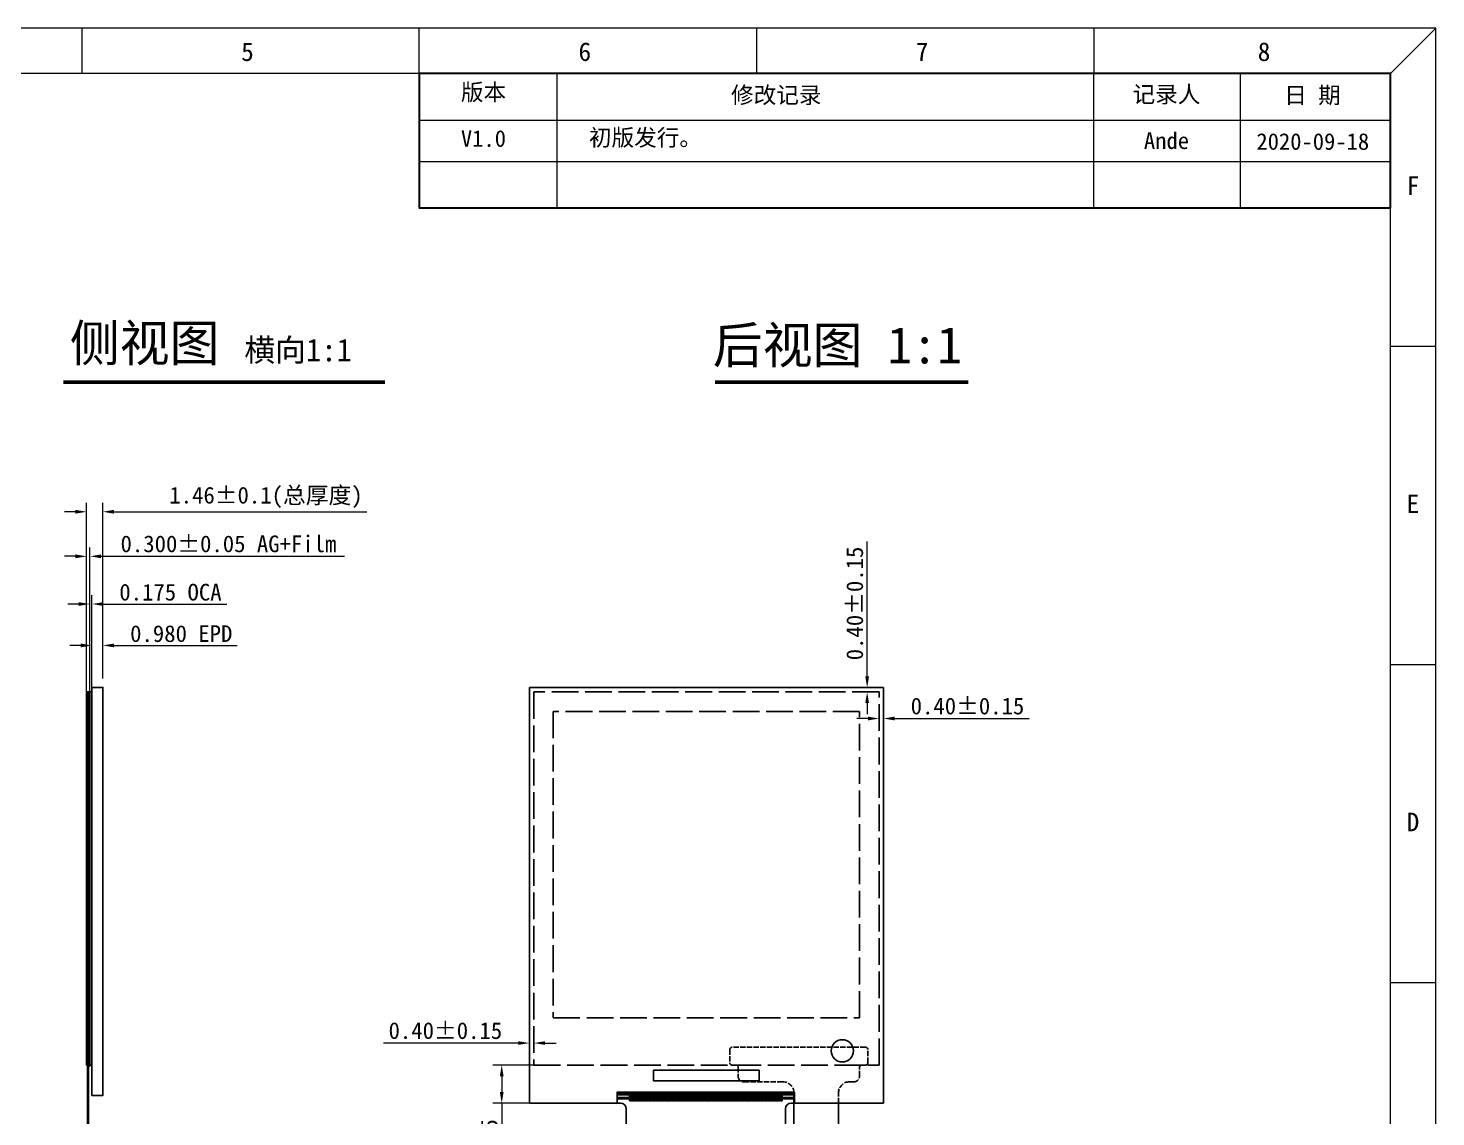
# Model space of a CAD drawing. Header units: millimetres. Extents: x 245 to 9917, y -4466 to 598.
# Drawn here: x 9790.1 to 9916.5, y -4392.6 to -4294.9 of the extents above; entities that cross this region are included whole.
import ezdxf
from ezdxf.enums import TextEntityAlignment as Align

# ---------------------------------------------------------------- set-up
doc = ezdxf.new("R2010")
doc.units = ezdxf.units.MM
doc.header["$LTSCALE"] = 0.2
doc.header["$PDMODE"] = 35
doc.linetypes.add('ACAD_ISO02W100', pattern=[15, 12, -3])
for name, color, linetype in [('AG膜', 200, 'Continuous'), ('DIM', 7, 'Continuous'), ('EMI屏蔽膜', 5, 'Continuous'), ('FPC', 5, 'Continuous'), ('LCD', 240, 'Continuous'), ('OCA', 10, 'Continuous'), ('SENSOR', 3, 'Continuous')]:
    doc.layers.add(name, color=color, linetype=linetype)
doc.layers.add('Sundenal', color=4, linetype='Continuous', lineweight=20)
doc.layers.add('文字', color=2, linetype='Continuous', lineweight=20)
doc.styles.add('宋体', font='')
doc.styles.get('宋体').set_extended_font_data('SimSun')
doc.dimstyles.new('Sundenal$0', dxfattribs={"dimtxt": 6, "dimasz": 3, "dimexe": 0.8, "dimexo": 0.8, "dimgap": 0.2, "dimtad": 1, "dimzin": 1, "dimdsep": 46, "dimtxsty": '宋体', "dimcen": 2.5, "dimadec": 0, "dimazin": 0, "dimtfac": 1, "dimtofl": 0, "dimtmove": 0, "dimatfit": 3, "dimfxl": 1, "dimtolj": 1, "dimlwd": 13, "dimlwe": 13, "dimarcsym": 0})

# ---------------------------------------------------------------- blocks, each defined once
blk = doc.blocks.new('*D4')
at = {"layer": 'Defpoints', "color": 0, "transparency": 16777216}
for p in [(9796.8, -4338.31), (9796.8, -4354.09), (9795.34, -4357.89)]:
    blk.add_point(p, dxfattribs=at)
at = {"layer": 'DIM', "color": 0, "lineweight": 13, "transparency": 16777216}
for p, q in [((9795.34, -4357.09), (9795.34, -4337.51)), ((9796.8, -4353.29), (9796.8, -4337.51)), ((9794.34, -4338.31), (9793.34, -4338.31)), ((9797.8, -4338.31), (9820.52, -4338.31))]:
    blk.add_line(p, q, dxfattribs=at)
at = {"layer": 'DIM', "color": 0, "transparency": 16777216}
for points in [[(9794.34, -4338.14), (9794.34, -4338.48), (9795.34, -4338.31)], [(9797.8, -4338.14), (9797.8, -4338.48), (9796.8, -4338.31)]]:
    blk.add_solid(points, dxfattribs=at)
at = {"layer": 'DIM', "color": 0, "lineweight": 30, "transparency": 16777216, "insert": (9811.45, -4337.02), "char_height": 1.5, "attachment_point": 5, "style": '宋体'}
blk.add_mtext('\\A1;1.46±0.1(总厚度)', dxfattribs=at)
blk = doc.blocks.new('*D5')
at = {"layer": 'Defpoints', "color": 0, "transparency": 16777216}
for p in [(9795.64, -4342.31), (9795.34, -4355.33), (9795.64, -4354.49)]:
    blk.add_point(p, dxfattribs=at)
at = {"layer": 'DIM', "color": 0, "lineweight": 13, "transparency": 16777216}
for p, q in [((9794.34, -4342.31), (9793.34, -4342.31)), ((9795.34, -4354.53), (9795.34, -4341.51)), ((9795.64, -4353.69), (9795.64, -4341.51)), ((9796.64, -4342.31), (9818.51, -4342.31))]:
    blk.add_line(p, q, dxfattribs=at)
at = {"layer": 'DIM', "color": 0, "transparency": 16777216}
for points in [[(9794.34, -4342.14), (9794.34, -4342.48), (9795.34, -4342.31)], [(9796.64, -4342.14), (9796.64, -4342.48), (9795.64, -4342.31)]]:
    blk.add_solid(points, dxfattribs=at)
at = {"layer": 'DIM', "color": 0, "lineweight": 30, "transparency": 16777216, "insert": (9808.08, -4341.2), "char_height": 1.5, "attachment_point": 5, "style": '宋体'}
blk.add_mtext('\\A1;0.300±0.05 AG+Film', dxfattribs=at)
blk = doc.blocks.new('*D7')
at = {"layer": 'Defpoints', "color": 0, "transparency": 16777216}
for p in [(9795.82, -4346.59), (9795.64, -4358.66), (9795.82, -4358.49)]:
    blk.add_point(p, dxfattribs=at)
at = {"layer": 'DIM', "color": 0, "lineweight": 13, "transparency": 16777216}
for p, q in [((9795.64, -4357.86), (9795.64, -4345.79)), ((9795.82, -4357.69), (9795.82, -4345.79)), ((9794.64, -4346.59), (9793.64, -4346.59)), ((9796.82, -4346.59), (9807.93, -4346.59))]:
    blk.add_line(p, q, dxfattribs=at)
at = {"layer": 'DIM', "color": 0, "transparency": 16777216}
for points in [[(9794.64, -4346.43), (9794.64, -4346.76), (9795.64, -4346.59)], [(9796.82, -4346.43), (9796.82, -4346.76), (9795.82, -4346.59)]]:
    blk.add_solid(points, dxfattribs=at)
at = {"layer": 'DIM', "color": 0, "lineweight": 30, "transparency": 16777216, "insert": (9802.87, -4345.54), "char_height": 1.5, "attachment_point": 5, "style": '宋体'}
blk.add_mtext('\\A1;0.175 OCA', dxfattribs=at)
blk = doc.blocks.new('*D8')
at = {"layer": 'Defpoints', "color": 0, "transparency": 16777216}
for p in [(9796.8, -4350.31), (9796.8, -4354.09), (9795.82, -4362.66)]:
    blk.add_point(p, dxfattribs=at)
at = {"layer": 'DIM', "color": 0, "lineweight": 13, "transparency": 16777216}
for p, q in [((9795.82, -4361.86), (9795.82, -4349.51)), ((9796.8, -4353.29), (9796.8, -4349.51)), ((9794.82, -4350.31), (9793.82, -4350.31)), ((9797.8, -4350.31), (9808.87, -4350.31))]:
    blk.add_line(p, q, dxfattribs=at)
at = {"layer": 'DIM', "color": 0, "transparency": 16777216}
for points in [[(9794.82, -4350.14), (9794.82, -4350.48), (9795.82, -4350.31)], [(9797.8, -4350.14), (9797.8, -4350.48), (9796.8, -4350.31)]]:
    blk.add_solid(points, dxfattribs=at)
at = {"layer": 'DIM', "color": 0, "lineweight": 30, "transparency": 16777216, "insert": (9803.84, -4349.26), "char_height": 1.5, "attachment_point": 5, "style": '宋体'}
blk.add_mtext('\\A1;0.980 EPD', dxfattribs=at)
blk = doc.blocks.new('*D27')
at = {"layer": 'Defpoints', "color": 0, "transparency": 16777216}
for p in [(9866.51, -4355.83), (9866.91, -4355.83), (9866.91, -4356.87)]:
    blk.add_point(p, dxfattribs=at)
at = {"layer": 'DIM', "color": 0, "lineweight": 18, "transparency": 16777216}
for p, q in [((9865.51, -4356.87), (9864.51, -4356.87)), ((9867.91, -4356.87), (9880, -4356.87))]:
    blk.add_line(p, q, dxfattribs=at)
at = {"layer": 'DIM', "color": 0, "lineweight": 13, "transparency": 16777216}
for p, q in [((9866.51, -4356.63), (9866.51, -4357.67)), ((9866.91, -4356.63), (9866.91, -4357.67))]:
    blk.add_line(p, q, dxfattribs=at)
at = {"layer": 'DIM', "color": 0, "transparency": 16777216}
for points in [[(9865.51, -4356.7), (9865.51, -4357.04), (9866.51, -4356.87)], [(9867.91, -4356.7), (9867.91, -4357.04), (9866.91, -4356.87)]]:
    blk.add_solid(points, dxfattribs=at)
at = {"layer": 'DIM', "color": 0, "lineweight": 30, "transparency": 16777216, "insert": (9874.45, -4355.76), "char_height": 1.5, "attachment_point": 5, "style": '宋体'}
blk.add_mtext('\\A1;0.40±0.15', dxfattribs=at)
blk = doc.blocks.new('*D28')
at = {"layer": 'Defpoints', "color": 0, "transparency": 16777216}
for p in [(9865.44, -4354.09), (9865.8, -4354.09), (9865.8, -4354.49)]:
    blk.add_point(p, dxfattribs=at)
at = {"layer": 'DIM', "color": 0, "lineweight": 18, "transparency": 16777216}
for p, q in [((9865.44, -4353.09), (9865.44, -4340.99)), ((9865.44, -4355.49), (9865.44, -4356.49))]:
    blk.add_line(p, q, dxfattribs=at)
at = {"layer": 'DIM', "color": 0, "lineweight": 13, "transparency": 16777216}
for p, q in [((9865, -4354.09), (9864.64, -4354.09)), ((9865, -4354.49), (9864.64, -4354.49))]:
    blk.add_line(p, q, dxfattribs=at)
at = {"layer": 'DIM', "color": 0, "transparency": 16777216}
for points in [[(9865.27, -4353.09), (9865.61, -4353.09), (9865.44, -4354.09)], [(9865.27, -4355.49), (9865.61, -4355.49), (9865.44, -4354.49)]]:
    blk.add_solid(points, dxfattribs=at)
at = {"layer": 'DIM', "color": 0, "lineweight": 30, "transparency": 16777216, "insert": (9864.33, -4346.54), "char_height": 1.5, "attachment_point": 5, "rotation": 90, "style": '宋体'}
blk.add_mtext('\\A1;0.40±0.15', dxfattribs=at)
blk = doc.blocks.new('*D29')
at = {"layer": 'Defpoints', "color": 0, "transparency": 16777216}
for p in [(9835.11, -4386.01), (9835.11, -4387.65), (9835.51, -4387.65)]:
    blk.add_point(p, dxfattribs=at)
at = {"layer": 'DIM', "color": 0, "lineweight": 13, "transparency": 16777216}
for p, q in [((9835.11, -4386.85), (9835.11, -4385.21)), ((9835.51, -4386.85), (9835.51, -4385.21))]:
    blk.add_line(p, q, dxfattribs=at)
at = {"layer": 'DIM', "color": 0, "lineweight": 18, "transparency": 16777216}
for p, q in [((9834.11, -4386.01), (9822.01, -4386.01)), ((9836.51, -4386.01), (9837.51, -4386.01))]:
    blk.add_line(p, q, dxfattribs=at)
at = {"layer": 'DIM', "color": 0, "transparency": 16777216}
for points in [[(9834.11, -4385.84), (9834.11, -4386.17), (9835.11, -4386.01)], [(9836.51, -4385.84), (9836.51, -4386.17), (9835.51, -4386.01)]]:
    blk.add_solid(points, dxfattribs=at)
at = {"layer": 'DIM', "color": 0, "lineweight": 30, "transparency": 16777216, "insert": (9827.56, -4384.9), "char_height": 1.5, "attachment_point": 5, "style": '宋体'}
blk.add_mtext('\\A1;0.40±0.15', dxfattribs=at)
blk = doc.blocks.new('*D30')
at = {"layer": 'Defpoints', "color": 0, "transparency": 16777216}
for p in [(9837.69, -4387.99), (9832.62, -4391.41), (9837.69, -4391.41)]:
    blk.add_point(p, dxfattribs=at)
at = {"layer": 'DIM', "color": 0, "lineweight": 13, "transparency": 16777216}
for p, q in [((9836.89, -4387.99), (9831.82, -4387.99)), ((9836.89, -4391.41), (9831.82, -4391.41))]:
    blk.add_line(p, q, dxfattribs=at)
at = {"layer": 'DIM', "color": 0, "lineweight": 18, "transparency": 16777216}
for p, q in [((9832.62, -4388.99), (9832.62, -4390.41)), ((9832.62, -4391.41), (9832.62, -4403.47))]:
    blk.add_line(p, q, dxfattribs=at)
at = {"layer": 'DIM', "color": 0, "transparency": 16777216}
for points in [[(9832.45, -4388.99), (9832.79, -4388.99), (9832.62, -4387.99)], [(9832.45, -4390.41), (9832.79, -4390.41), (9832.62, -4391.41)]]:
    blk.add_solid(points, dxfattribs=at)
at = {"layer": 'DIM', "color": 0, "lineweight": 30, "transparency": 16777216, "insert": (9831.51, -4397.94), "char_height": 1.5, "attachment_point": 5, "rotation": 90, "style": '宋体'}
blk.add_mtext('\\A1;3.42±0.15', dxfattribs=at)

msp = doc.modelspace()

# ---------------------------------------------------------------- hatches: boundary and pattern name
at = {"layer": 'AG膜', "ltscale": 0.2}
h = msp.add_hatch(dxfattribs=at)
h.set_pattern_fill('ANSI37', color=256, scale=0.1, style=0)
h.set_pattern_definition([(45, (-152.43224, -424.88294), (-0.224506403, 0.224506403), []), (135, (-152.43224, -424.88294), (-0.224506403, -0.224506403), [])])
h.paths.add_polyline_path([(9795.3416, -4387.9851), (9795.4666, -4387.9851), (9795.4666, -4354.4851), (9795.3416, -4354.4851)])
at = {"layer": 'DIM', "ltscale": 0.2}
msp.add_hatch(color=256, dxfattribs=at).paths.add_polyline_path([(9795.6416, -4387.9851), (9795.5166, -4387.9851), (9795.5166, -4388.1101, 0.41421356)])

# ---------------------------------------------------------------- linework, layer by layer
at = {"layer": 'AG膜', "ltscale": 0.2}
msp.add_lwpolyline([(9795.3416, -4387.9851), (9795.4666, -4387.9851), (9795.4666, -4354.4851), (9795.3416, -4354.4851)], close=True, dxfattribs=at)
at = {"layer": 'DIM', "lineweight": 30, "ltscale": 0.2, "const_width": 0.3283}
for points in [[(9793.2624, -4326.6854), (9822.1361, -4326.6854)], [(9851.774, -4326.6854), (9874.5203, -4326.6854)]]:
    msp.add_lwpolyline(points, dxfattribs=at)
at = {"layer": 'DIM', "ltscale": 0.2}
msp.add_arc((9795.5166, -4387.9851), 0.125, 270, 0, dxfattribs=at)
at = {"layer": 'EMI屏蔽膜', "ltscale": 0.2}
msp.add_lwpolyline([(9795.4166, -4387.9851), (9795.5166, -4387.9851), (9795.5166, -4417.3851), (9795.4166, -4417.3851)], close=True, dxfattribs=at)
at = {"layer": 'FPC', "linetype": 'ACAD_ISO02W100', "ltscale": 0.2}
msp.add_lwpolyline([(9862.864, -4391.4051), (9862.864, -4390.4851, -0.41421356), (9863.864, -4389.4851), (9864.2564, -4389.4851, 0.41421356), (9864.7564, -4388.9851), (9864.7564, -4388.1851, -0.41421356), (9864.9564, -4387.9851), (9865.3064, -4387.9851, 0.41421356), (9865.5064, -4387.7851), (9865.5064, -4386.5851, 0.41421356), (9865.3064, -4386.3851), (9853.3064, -4386.3851, 0.41421356), (9853.1064, -4386.5851), (9853.1064, -4387.7851, 0.41421356), (9853.3064, -4387.9851), (9853.6564, -4387.9851, -0.41421356), (9853.8564, -4388.1851), (9853.8564, -4388.9851, 0.41421356), (9854.3564, -4389.4851), (9857.864, -4389.4851, -0.41421356), (9858.864, -4390.4851), (9858.864, -4391.4051)], format="xyb", dxfattribs=at)
at = {"layer": 'FPC', "ltscale": 0.2}
msp.add_lwpolyline([(9858.864, -4391.4051), (9858.864, -4398.2851, -0.41421356), (9858.364, -4398.7851), (9858.114, -4398.7851), (9858.064, -4398.7851, 0.41421356), (9857.564, -4399.2851), (9857.564, -4407.2851, 0.41421356), (9858.064, -4407.7851), (9862.564, -4407.7851, -0.41421356), (9863.064, -4408.2851), (9863.064, -4417.1851, 0.41421356), (9863.264, -4417.3851), (9866.364, -4417.3851, 0.41421356), (9866.564, -4417.1851), (9866.564, -4399.2851, 0.41421356), (9866.064, -4398.7851), (9863.364, -4398.7851, -0.41421356), (9862.864, -4398.2851), (9862.864, -4391.4051)], format="xyb", dxfattribs=at)
at = {"layer": 'LCD'}
for p, q in [((9866.9064, -4354.0851), (9835.1064, -4354.0851)), ((9835.1064, -4354.0851), (9835.1064, -4391.4051)), ((9866.9064, -4391.4051), (9866.9064, -4354.0851)), ((9858.0944, -4390.4051), (9843.7984, -4390.4051)), ((9858.086, -4390.4051), (9843.8067, -4390.4051)), ((9844.2907, -4390.4051), (9857.6021, -4390.4051)), ((9835.1064, -4391.4051), (9842.9914, -4391.4051)), ((9858.9014, -4391.4051), (9866.9064, -4391.4051)), ((9866.9064, -4391.4051), (9866.9064, -4391.4051))]:
    msp.add_line(p, q, dxfattribs=at)
at = {"layer": 'LCD', "ltscale": 0.2}
msp.add_lwpolyline([(9795.8166, -4390.7051), (9796.7966, -4390.7051), (9796.7966, -4354.0851), (9795.8166, -4354.0851)], close=True, dxfattribs=at)
at = {"layer": 'LCD', "linetype": 'ACAD_ISO02W100'}
msp.add_lwpolyline([(9864.7624, -4383.7411), (9864.7624, -4356.2291), (9837.2504, -4356.2291), (9837.2504, -4383.7411), (9864.7624, -4383.7411)], close=True, dxfattribs=at)
at = {"layer": 'LCD'}
for points in [[(9855.7564, -4388.4551), (9846.2564, -4388.4551), (9846.2564, -4389.4051), (9855.7564, -4389.4051)], [(9844.0914, -4391.2051), (9844.0914, -4391.0051), (9843.0914, -4391.0051), (9843.0914, -4390.8951), (9844.0914, -4390.8951), (9844.0914, -4390.6551), (9843.0914, -4390.6551), (9843.0914, -4390.5451), (9844.0914, -4390.5451), (9844.0914, -4390.4051), (9844.2014, -4390.4051), (9844.2014, -4391.2051), (9844.0914, -4391.2051)], [(9844.4014, -4390.4051), (9844.2914, -4390.4051), (9844.2914, -4390.4326), (9844.2914, -4390.4626), (9844.2914, -4390.4926), (9844.2914, -4391.2051), (9844.4014, -4391.2051), (9844.4014, -4391.2051)], [(9844.6014, -4390.4051), (9844.4914, -4390.4051), (9844.4914, -4390.4326), (9844.4914, -4390.4626), (9844.4914, -4390.4926), (9844.4914, -4391.2051), (9844.6014, -4391.2051), (9844.6014, -4391.2051)], [(9844.8014, -4390.4051), (9844.6914, -4390.4051), (9844.6914, -4390.4326), (9844.6914, -4390.4626), (9844.6914, -4390.4926), (9844.6914, -4391.2051), (9844.8014, -4391.2051), (9844.8014, -4391.2051)], [(9845.0014, -4390.4051), (9844.8914, -4390.4051), (9844.8914, -4390.4326), (9844.8914, -4390.4626), (9844.8914, -4390.4926), (9844.8914, -4391.2051), (9845.0014, -4391.2051), (9845.0014, -4391.2051)], [(9845.2014, -4390.4051), (9845.0914, -4390.4051), (9845.0914, -4390.4326), (9845.0914, -4390.4626), (9845.0914, -4390.4926), (9845.0914, -4391.2051), (9845.2014, -4391.2051), (9845.2014, -4391.2051)], [(9845.4014, -4390.4051), (9845.2914, -4390.4051), (9845.2914, -4390.4326), (9845.2914, -4390.4626), (9845.2914, -4390.4926), (9845.2914, -4391.2051), (9845.4014, -4391.2051), (9845.4014, -4391.2051)], [(9845.6014, -4390.4051), (9845.4914, -4390.4051), (9845.4914, -4390.4326), (9845.4914, -4390.4626), (9845.4914, -4390.4926), (9845.4914, -4391.2051), (9845.6014, -4391.2051), (9845.6014, -4391.2051)], [(9845.8014, -4390.4051), (9845.6914, -4390.4051), (9845.6914, -4390.4326), (9845.6914, -4390.4626), (9845.6914, -4390.4926), (9845.6914, -4391.2051), (9845.8014, -4391.2051), (9845.8014, -4391.2051)], [(9845.8014, -4390.4051), (9845.6914, -4390.4051), (9845.6914, -4390.4326), (9845.6914, -4390.4626), (9845.6914, -4390.4926), (9845.6914, -4391.2051), (9845.8014, -4391.2051), (9845.8014, -4391.2051)], [(9846.0014, -4390.4051), (9845.8914, -4390.4051), (9845.8914, -4390.4326), (9845.8914, -4390.4626), (9845.8914, -4390.4926), (9845.8914, -4391.2051), (9846.0014, -4391.2051), (9846.0014, -4391.2051)], [(9846.2014, -4390.4051), (9846.0914, -4390.4051), (9846.0914, -4390.4326), (9846.0914, -4390.4626), (9846.0914, -4390.4926), (9846.0914, -4391.2051), (9846.2014, -4391.2051), (9846.2014, -4391.2051)], [(9846.4014, -4390.4051), (9846.2914, -4390.4051), (9846.2914, -4390.4326), (9846.2914, -4390.4626), (9846.2914, -4390.4926), (9846.2914, -4391.2051), (9846.4014, -4391.2051), (9846.4014, -4391.2051)], [(9846.6014, -4390.4051), (9846.4914, -4390.4051), (9846.4914, -4390.4326), (9846.4914, -4390.4626), (9846.4914, -4390.4926), (9846.4914, -4391.2051), (9846.6014, -4391.2051), (9846.6014, -4391.2051)], [(9846.8014, -4390.4051), (9846.6914, -4390.4051), (9846.6914, -4390.4326), (9846.6914, -4390.4626), (9846.6914, -4390.4926), (9846.6914, -4391.2051), (9846.8014, -4391.2051), (9846.8014, -4391.2051)], [(9847.0014, -4390.4051), (9846.8914, -4390.4051), (9846.8914, -4390.4326), (9846.8914, -4390.4626), (9846.8914, -4390.4926), (9846.8914, -4391.2051), (9847.0014, -4391.2051), (9847.0014, -4391.2051)], [(9847.2014, -4390.4051), (9847.0914, -4390.4051), (9847.0914, -4390.4326), (9847.0914, -4390.4626), (9847.0914, -4390.4926), (9847.0914, -4391.2051), (9847.2014, -4391.2051), (9847.2014, -4391.2051)], [(9847.2014, -4390.4051), (9847.0914, -4390.4051), (9847.0914, -4390.4326), (9847.0914, -4390.4626), (9847.0914, -4390.4926), (9847.0914, -4391.2051), (9847.2014, -4391.2051), (9847.2014, -4391.2051)], [(9847.4014, -4390.4051), (9847.2914, -4390.4051), (9847.2914, -4390.4326), (9847.2914, -4390.4626), (9847.2914, -4390.4926), (9847.2914, -4391.2051), (9847.4014, -4391.2051), (9847.4014, -4391.2051)], [(9847.4014, -4390.4051), (9847.2914, -4390.4051), (9847.2914, -4390.4326), (9847.2914, -4390.4626), (9847.2914, -4390.4926), (9847.2914, -4391.2051), (9847.4014, -4391.2051), (9847.4014, -4391.2051)], [(9847.6014, -4390.4051), (9847.4914, -4390.4051), (9847.4914, -4390.4326), (9847.4914, -4390.4626), (9847.4914, -4390.4926), (9847.4914, -4391.2051), (9847.6014, -4391.2051), (9847.6014, -4391.2051)], [(9847.6014, -4390.4051), (9847.4914, -4390.4051), (9847.4914, -4390.4326), (9847.4914, -4390.4626), (9847.4914, -4390.4926), (9847.4914, -4391.2051), (9847.6014, -4391.2051), (9847.6014, -4391.2051)], [(9847.8014, -4390.4051), (9847.6914, -4390.4051), (9847.6914, -4390.4326), (9847.6914, -4390.4626), (9847.6914, -4390.4926), (9847.6914, -4391.2051), (9847.8014, -4391.2051), (9847.8014, -4391.2051)], [(9847.8014, -4390.4051), (9847.6914, -4390.4051), (9847.6914, -4390.4326), (9847.6914, -4390.4626), (9847.6914, -4390.4926), (9847.6914, -4391.2051), (9847.8014, -4391.2051), (9847.8014, -4391.2051)], [(9848.0014, -4390.4051), (9847.8914, -4390.4051), (9847.8914, -4390.4326), (9847.8914, -4390.4626), (9847.8914, -4390.4926), (9847.8914, -4391.2051), (9848.0014, -4391.2051), (9848.0014, -4391.2051)], [(9848.0014, -4390.4051), (9847.8914, -4390.4051), (9847.8914, -4390.4326), (9847.8914, -4390.4626), (9847.8914, -4390.4926), (9847.8914, -4391.2051), (9848.0014, -4391.2051), (9848.0014, -4391.2051)], [(9848.2014, -4390.4051), (9848.0914, -4390.4051), (9848.0914, -4390.4326), (9848.0914, -4390.4626), (9848.0914, -4390.4926), (9848.0914, -4391.2051), (9848.2014, -4391.2051), (9848.2014, -4391.2051)], [(9848.2014, -4390.4051), (9848.0914, -4390.4051), (9848.0914, -4390.4326), (9848.0914, -4390.4626), (9848.0914, -4390.4926), (9848.0914, -4391.2051), (9848.2014, -4391.2051), (9848.2014, -4391.2051)], [(9848.2014, -4390.4051), (9848.0914, -4390.4051), (9848.0914, -4390.4326), (9848.0914, -4390.4626), (9848.0914, -4390.4926), (9848.0914, -4391.2051), (9848.2014, -4391.2051), (9848.2014, -4391.2051)], [(9848.4014, -4390.4051), (9848.2914, -4390.4051), (9848.2914, -4390.4326), (9848.2914, -4390.4626), (9848.2914, -4390.4926), (9848.2914, -4391.2051), (9848.4014, -4391.2051), (9848.4014, -4391.2051)], [(9848.6014, -4390.4051), (9848.4914, -4390.4051), (9848.4914, -4390.4326), (9848.4914, -4390.4626), (9848.4914, -4390.4926), (9848.4914, -4391.2051), (9848.6014, -4391.2051), (9848.6014, -4391.2051)], [(9848.8014, -4390.4051), (9848.6914, -4390.4051), (9848.6914, -4390.4326), (9848.6914, -4390.4626), (9848.6914, -4390.4926), (9848.6914, -4391.2051), (9848.8014, -4391.2051), (9848.8014, -4391.2051)], [(9849.0014, -4390.4051), (9848.8914, -4390.4051), (9848.8914, -4390.4326), (9848.8914, -4390.4626), (9848.8914, -4390.4926), (9848.8914, -4391.2051), (9849.0014, -4391.2051), (9849.0014, -4391.2051)], [(9849.0014, -4390.4051), (9848.8914, -4390.4051), (9848.8914, -4390.4326), (9848.8914, -4390.4626), (9848.8914, -4390.4926), (9848.8914, -4391.2051), (9849.0014, -4391.2051), (9849.0014, -4391.2051)], [(9849.2014, -4390.4051), (9849.0914, -4390.4051), (9849.0914, -4390.4326), (9849.0914, -4390.4626), (9849.0914, -4390.4926), (9849.0914, -4391.2051), (9849.2014, -4391.2051), (9849.2014, -4391.2051)], [(9849.2014, -4390.4051), (9849.0914, -4390.4051), (9849.0914, -4390.4326), (9849.0914, -4390.4626), (9849.0914, -4390.4926), (9849.0914, -4391.2051), (9849.2014, -4391.2051), (9849.2014, -4391.2051)], [(9849.4014, -4390.4051), (9849.2914, -4390.4051), (9849.2914, -4390.4326), (9849.2914, -4390.4626), (9849.2914, -4390.4926), (9849.2914, -4391.2051), (9849.4014, -4391.2051), (9849.4014, -4391.2051)], [(9849.6014, -4390.4051), (9849.4914, -4390.4051), (9849.4914, -4390.4326), (9849.4914, -4390.4626), (9849.4914, -4390.4926), (9849.4914, -4391.2051), (9849.6014, -4391.2051), (9849.6014, -4391.2051)], [(9849.6014, -4390.4051), (9849.4914, -4390.4051), (9849.4914, -4390.4326), (9849.4914, -4390.4626), (9849.4914, -4390.4926), (9849.4914, -4391.2051), (9849.6014, -4391.2051), (9849.6014, -4391.2051)], [(9849.8014, -4390.4051), (9849.6914, -4390.4051), (9849.6914, -4390.4326), (9849.6914, -4390.4626), (9849.6914, -4390.4926), (9849.6914, -4391.2051), (9849.8014, -4391.2051), (9849.8014, -4391.2051)], [(9850.0014, -4390.4051), (9849.8914, -4390.4051), (9849.8914, -4390.4326), (9849.8914, -4390.4626), (9849.8914, -4390.4926), (9849.8914, -4391.2051), (9850.0014, -4391.2051), (9850.0014, -4391.2051)], [(9850.0014, -4390.4051), (9849.8914, -4390.4051), (9849.8914, -4390.4326), (9849.8914, -4390.4626), (9849.8914, -4390.4926), (9849.8914, -4391.2051), (9850.0014, -4391.2051), (9850.0014, -4391.2051)], [(9850.2014, -4390.4051), (9850.0914, -4390.4051), (9850.0914, -4390.4326), (9850.0914, -4390.4626), (9850.0914, -4390.4926), (9850.0914, -4391.2051), (9850.2014, -4391.2051), (9850.2014, -4391.2051)], [(9850.4014, -4390.4051), (9850.2914, -4390.4051), (9850.2914, -4390.4326), (9850.2914, -4390.4626), (9850.2914, -4390.4926), (9850.2914, -4391.2051), (9850.4014, -4391.2051), (9850.4014, -4391.2051)], [(9850.6014, -4390.4051), (9850.4914, -4390.4051), (9850.4914, -4390.4326), (9850.4914, -4390.4626), (9850.4914, -4390.4926), (9850.4914, -4391.2051), (9850.6014, -4391.2051), (9850.6014, -4391.2051)], [(9850.8014, -4390.4051), (9850.6914, -4390.4051), (9850.6914, -4390.4326), (9850.6914, -4390.4626), (9850.6914, -4390.4926), (9850.6914, -4391.2051), (9850.8014, -4391.2051), (9850.8014, -4391.2051)], [(9850.8014, -4390.4051), (9850.6914, -4390.4051), (9850.6914, -4390.4326), (9850.6914, -4390.4626), (9850.6914, -4390.4926), (9850.6914, -4391.2051), (9850.8014, -4391.2051), (9850.8014, -4391.2051)], [(9851.0014, -4390.4051), (9850.8914, -4390.4051), (9850.8914, -4390.4326), (9850.8914, -4390.4626), (9850.8914, -4390.4926), (9850.8914, -4391.2051), (9851.0014, -4391.2051), (9851.0014, -4391.2051)], [(9851.0014, -4390.4051), (9850.8914, -4390.4051), (9850.8914, -4390.4326), (9850.8914, -4390.4626), (9850.8914, -4390.4926), (9850.8914, -4391.2051), (9851.0014, -4391.2051), (9851.0014, -4391.2051)], [(9851.2014, -4390.4051), (9851.0914, -4390.4051), (9851.0914, -4390.4326), (9851.0914, -4390.4626), (9851.0914, -4390.4926), (9851.0914, -4391.2051), (9851.2014, -4391.2051), (9851.2014, -4391.2051)], [(9851.4014, -4390.4051), (9851.2914, -4390.4051), (9851.2914, -4390.4326), (9851.2914, -4390.4626), (9851.2914, -4390.4926), (9851.2914, -4391.2051), (9851.4014, -4391.2051), (9851.4014, -4391.2051)], [(9851.6014, -4390.4051), (9851.4914, -4390.4051), (9851.4914, -4390.4326), (9851.4914, -4390.4626), (9851.4914, -4390.4926), (9851.4914, -4391.2051), (9851.6014, -4391.2051), (9851.6014, -4391.2051)], [(9851.8014, -4390.4051), (9851.6914, -4390.4051), (9851.6914, -4390.4326), (9851.6914, -4390.4626), (9851.6914, -4390.4926), (9851.6914, -4391.2051), (9851.8014, -4391.2051), (9851.8014, -4391.2051)], [(9851.8014, -4390.4051), (9851.6914, -4390.4051), (9851.6914, -4390.4326), (9851.6914, -4390.4626), (9851.6914, -4390.4926), (9851.6914, -4391.2051), (9851.8014, -4391.2051), (9851.8014, -4391.2051)], [(9852.0014, -4390.4051), (9851.8914, -4390.4051), (9851.8914, -4390.4326), (9851.8914, -4390.4626), (9851.8914, -4390.4926), (9851.8914, -4391.2051), (9852.0014, -4391.2051), (9852.0014, -4391.2051)], [(9852.2014, -4390.4051), (9852.0914, -4390.4051), (9852.0914, -4390.4326), (9852.0914, -4390.4626), (9852.0914, -4390.4926), (9852.0914, -4391.2051), (9852.2014, -4391.2051), (9852.2014, -4391.2051)], [(9852.4014, -4390.4051), (9852.2914, -4390.4051), (9852.2914, -4390.4326), (9852.2914, -4390.4626), (9852.2914, -4390.4926), (9852.2914, -4391.2051), (9852.4014, -4391.2051), (9852.4014, -4391.2051)], [(9852.6014, -4390.4051), (9852.4914, -4390.4051), (9852.4914, -4390.4326), (9852.4914, -4390.4626), (9852.4914, -4390.4926), (9852.4914, -4391.2051), (9852.6014, -4391.2051), (9852.6014, -4391.2051)], [(9852.6014, -4390.4051), (9852.4914, -4390.4051), (9852.4914, -4390.4326), (9852.4914, -4390.4626), (9852.4914, -4390.4926), (9852.4914, -4391.2051), (9852.6014, -4391.2051), (9852.6014, -4391.2051)], [(9852.8014, -4390.4051), (9852.6914, -4390.4051), (9852.6914, -4390.4326), (9852.6914, -4390.4626), (9852.6914, -4390.4926), (9852.6914, -4391.2051), (9852.8014, -4391.2051), (9852.8014, -4391.2051)], [(9852.8014, -4390.4051), (9852.6914, -4390.4051), (9852.6914, -4390.4326), (9852.6914, -4390.4626), (9852.6914, -4390.4926), (9852.6914, -4391.2051), (9852.8014, -4391.2051), (9852.8014, -4391.2051)], [(9853.0014, -4390.4051), (9852.8914, -4390.4051), (9852.8914, -4390.4326), (9852.8914, -4390.4626), (9852.8914, -4390.4926), (9852.8914, -4391.2051), (9853.0014, -4391.2051), (9853.0014, -4391.2051)], [(9853.2014, -4390.4051), (9853.0914, -4390.4051), (9853.0914, -4390.4326), (9853.0914, -4390.4626), (9853.0914, -4390.4926), (9853.0914, -4391.2051), (9853.2014, -4391.2051), (9853.2014, -4391.2051)], [(9853.4014, -4390.4051), (9853.2914, -4390.4051), (9853.2914, -4390.4326), (9853.2914, -4390.4626), (9853.2914, -4390.4926), (9853.2914, -4391.2051), (9853.4014, -4391.2051), (9853.4014, -4391.2051)], [(9853.6014, -4390.4051), (9853.4914, -4390.4051), (9853.4914, -4390.4326), (9853.4914, -4390.4626), (9853.4914, -4390.4926), (9853.4914, -4391.2051), (9853.6014, -4391.2051), (9853.6014, -4391.2051)], [(9853.6014, -4390.4051), (9853.4914, -4390.4051), (9853.4914, -4390.4326), (9853.4914, -4390.4626), (9853.4914, -4390.4926), (9853.4914, -4391.2051), (9853.6014, -4391.2051), (9853.6014, -4391.2051)], [(9853.8014, -4390.4051), (9853.6914, -4390.4051), (9853.6914, -4390.4326), (9853.6914, -4390.4626), (9853.6914, -4390.4926), (9853.6914, -4391.2051), (9853.8014, -4391.2051), (9853.8014, -4391.2051)], [(9854.0014, -4390.4051), (9853.8914, -4390.4051), (9853.8914, -4390.4326), (9853.8914, -4390.4626), (9853.8914, -4390.4926), (9853.8914, -4391.2051), (9854.0014, -4391.2051), (9854.0014, -4391.2051)], [(9854.2014, -4390.4051), (9854.0914, -4390.4051), (9854.0914, -4390.4326), (9854.0914, -4390.4626), (9854.0914, -4390.4926), (9854.0914, -4391.2051), (9854.2014, -4391.2051), (9854.2014, -4391.2051)], [(9854.4014, -4390.4051), (9854.2914, -4390.4051), (9854.2914, -4390.4326), (9854.2914, -4390.4626), (9854.2914, -4390.4926), (9854.2914, -4391.2051), (9854.4014, -4391.2051), (9854.4014, -4391.2051)], [(9854.4014, -4390.4051), (9854.2914, -4390.4051), (9854.2914, -4390.4326), (9854.2914, -4390.4626), (9854.2914, -4390.4926), (9854.2914, -4391.2051), (9854.4014, -4391.2051), (9854.4014, -4391.2051)], [(9854.6014, -4390.4051), (9854.4914, -4390.4051), (9854.4914, -4390.4326), (9854.4914, -4390.4626), (9854.4914, -4390.4926), (9854.4914, -4391.2051), (9854.6014, -4391.2051), (9854.6014, -4391.2051)], [(9854.6014, -4390.4051), (9854.4914, -4390.4051), (9854.4914, -4390.4326), (9854.4914, -4390.4626), (9854.4914, -4390.4926), (9854.4914, -4391.2051), (9854.6014, -4391.2051), (9854.6014, -4391.2051)], [(9854.8014, -4390.4051), (9854.6914, -4390.4051), (9854.6914, -4390.4326), (9854.6914, -4390.4626), (9854.6914, -4390.4926), (9854.6914, -4391.2051), (9854.8014, -4391.2051), (9854.8014, -4391.2051)], [(9855.0014, -4390.4051), (9854.8914, -4390.4051), (9854.8914, -4390.4326), (9854.8914, -4390.4626), (9854.8914, -4390.4926), (9854.8914, -4391.2051), (9855.0014, -4391.2051), (9855.0014, -4391.2051)], [(9855.2014, -4390.4051), (9855.0914, -4390.4051), (9855.0914, -4390.4326), (9855.0914, -4390.4626), (9855.0914, -4390.4926), (9855.0914, -4391.2051), (9855.2014, -4391.2051), (9855.2014, -4391.2051)], [(9855.4014, -4390.4051), (9855.2914, -4390.4051), (9855.2914, -4390.4326), (9855.2914, -4390.4626), (9855.2914, -4390.4926), (9855.2914, -4391.2051), (9855.4014, -4391.2051), (9855.4014, -4391.2051)], [(9855.4014, -4390.4051), (9855.2914, -4390.4051), (9855.2914, -4390.4326), (9855.2914, -4390.4626), (9855.2914, -4390.4926), (9855.2914, -4391.2051), (9855.4014, -4391.2051), (9855.4014, -4391.2051)], [(9855.6014, -4390.4051), (9855.4914, -4390.4051), (9855.4914, -4390.4326), (9855.4914, -4390.4626), (9855.4914, -4390.4926), (9855.4914, -4391.2051), (9855.6014, -4391.2051), (9855.6014, -4391.2051)], [(9855.8014, -4390.4051), (9855.6914, -4390.4051), (9855.6914, -4390.4326), (9855.6914, -4390.4626), (9855.6914, -4390.4926), (9855.6914, -4391.2051), (9855.8014, -4391.2051), (9855.8014, -4391.2051)], [(9856.0014, -4390.4051), (9855.8914, -4390.4051), (9855.8914, -4390.4326), (9855.8914, -4390.4626), (9855.8914, -4390.4926), (9855.8914, -4391.2051), (9856.0014, -4391.2051), (9856.0014, -4391.2051)], [(9856.2014, -4390.4051), (9856.0914, -4390.4051), (9856.0914, -4390.4326), (9856.0914, -4390.4626), (9856.0914, -4390.4926), (9856.0914, -4391.2051), (9856.2014, -4391.2051), (9856.2014, -4391.2051)], [(9856.2014, -4390.4051), (9856.0914, -4390.4051), (9856.0914, -4390.4326), (9856.0914, -4390.4626), (9856.0914, -4390.4926), (9856.0914, -4391.2051), (9856.2014, -4391.2051), (9856.2014, -4391.2051)], [(9856.4014, -4390.4051), (9856.2914, -4390.4051), (9856.2914, -4390.4326), (9856.2914, -4390.4626), (9856.2914, -4390.4926), (9856.2914, -4391.2051), (9856.4014, -4391.2051), (9856.4014, -4391.2051)], [(9856.4014, -4390.4051), (9856.2914, -4390.4051), (9856.2914, -4390.4326), (9856.2914, -4390.4626), (9856.2914, -4390.4926), (9856.2914, -4391.2051), (9856.4014, -4391.2051), (9856.4014, -4391.2051)], [(9856.6014, -4390.4051), (9856.4914, -4390.4051), (9856.4914, -4390.4326), (9856.4914, -4390.4626), (9856.4914, -4390.4926), (9856.4914, -4391.2051), (9856.6014, -4391.2051), (9856.6014, -4391.2051)], [(9856.8014, -4390.4051), (9856.6914, -4390.4051), (9856.6914, -4390.4326), (9856.6914, -4390.4626), (9856.6914, -4390.4926), (9856.6914, -4391.2051), (9856.8014, -4391.2051), (9856.8014, -4391.2051)], [(9857.0014, -4390.4051), (9856.8914, -4390.4051), (9856.8914, -4390.4326), (9856.8914, -4390.4626), (9856.8914, -4390.4926), (9856.8914, -4391.2051), (9857.0014, -4391.2051), (9857.0014, -4391.2051)], [(9857.2014, -4390.4051), (9857.0914, -4390.4051), (9857.0914, -4390.4326), (9857.0914, -4390.4626), (9857.0914, -4390.4926), (9857.0914, -4391.2051), (9857.2014, -4391.2051), (9857.2014, -4391.2051)], [(9857.4014, -4390.4051), (9857.2914, -4390.4051), (9857.2914, -4390.4326), (9857.2914, -4390.4626), (9857.2914, -4390.4926), (9857.2914, -4391.2051), (9857.4014, -4391.2051), (9857.4014, -4391.2051)], [(9857.6014, -4390.4051), (9857.4914, -4390.4051), (9857.4914, -4390.4326), (9857.4914, -4390.4626), (9857.4914, -4390.4926), (9857.4914, -4391.2051), (9857.6014, -4391.2051), (9857.6014, -4391.2051)], [(9857.8014, -4391.2051), (9857.8014, -4391.0051), (9858.8014, -4391.0051), (9858.8014, -4390.8951), (9857.8014, -4390.8951), (9857.8014, -4390.6551), (9858.8014, -4390.6551), (9858.8014, -4390.5451), (9857.8014, -4390.5451), (9857.8014, -4390.4051), (9857.6914, -4390.4051), (9857.6914, -4391.2051), (9857.8014, -4391.2051)]]:
    msp.add_lwpolyline(points, close=True, dxfattribs=at)
msp.add_lwpolyline([(9842.9914, -4391.4051), (9843.2964, -4391.4051, -0.41421356), (9843.7964, -4391.9051), (9843.7964, -4395.4051), (9844.6964, -4396.3051), (9844.6964, -4405.7051), (9857.1964, -4405.7051), (9857.1964, -4396.3051), (9858.0964, -4395.4051), (9858.0964, -4391.9051, -0.41421356), (9858.5964, -4391.4051), (9858.9014, -4391.4051), (9858.9014, -4390.4051), (9842.9914, -4390.4051)], format="xyb", close=True, dxfattribs=at)
for points in [[(9844.6914, -4390.5201), (9844.6914, -4390.4051), (9844.8014, -4390.4051), (9844.8014, -4390.5201), (9844.8014, -4390.5201)], [(9844.8914, -4390.5201), (9844.8914, -4390.4051), (9845.0014, -4390.4051), (9845.0014, -4390.5201), (9845.0014, -4390.5201)], [(9845.0914, -4390.5201), (9845.0914, -4390.4051), (9845.2014, -4390.4051), (9845.2014, -4390.5201), (9845.2014, -4390.5201)], [(9845.2914, -4390.5201), (9845.2914, -4390.4051), (9845.4014, -4390.4051), (9845.4014, -4390.5201), (9845.4014, -4390.5201)], [(9845.4914, -4390.5201), (9845.4914, -4390.4051), (9845.6014, -4390.4051), (9845.6014, -4390.5201), (9845.6014, -4390.5201)], [(9845.6914, -4390.5201), (9845.6914, -4390.4051), (9845.8014, -4390.4051), (9845.8014, -4390.5201), (9845.8014, -4390.5201)], [(9845.8914, -4390.5201), (9845.8914, -4390.4051), (9846.0014, -4390.4051), (9846.0014, -4390.5201), (9846.0014, -4390.5201)], [(9846.0914, -4390.5201), (9846.0914, -4390.4051), (9846.2014, -4390.4051), (9846.2014, -4390.5201), (9846.2014, -4390.5201)], [(9846.0914, -4390.5201), (9846.0914, -4390.4051), (9846.2014, -4390.4051), (9846.2014, -4390.5201), (9846.2014, -4390.5201)], [(9846.2914, -4390.5201), (9846.2914, -4390.4051), (9846.4014, -4390.4051), (9846.4014, -4390.5201), (9846.4014, -4390.5201)], [(9846.4914, -4390.5201), (9846.4914, -4390.4051), (9846.6014, -4390.4051), (9846.6014, -4390.5201), (9846.6014, -4390.5201)], [(9846.6914, -4390.5201), (9846.6914, -4390.4051), (9846.8014, -4390.4051), (9846.8014, -4390.5201), (9846.8014, -4390.5201)], [(9846.8914, -4390.5201), (9846.8914, -4390.4051), (9847.0014, -4390.4051), (9847.0014, -4390.5201), (9847.0014, -4390.5201)], [(9847.0914, -4390.5201), (9847.0914, -4390.4051), (9847.2014, -4390.4051), (9847.2014, -4390.5201), (9847.2014, -4390.5201)], [(9847.2914, -4390.5201), (9847.2914, -4390.4051), (9847.4014, -4390.4051), (9847.4014, -4390.5201), (9847.4014, -4390.5201)], [(9847.4914, -4390.5201), (9847.4914, -4390.4051), (9847.6014, -4390.4051), (9847.6014, -4390.5201), (9847.6014, -4390.5201)], [(9847.6914, -4390.5201), (9847.6914, -4390.4051), (9847.8014, -4390.4051), (9847.8014, -4390.5201), (9847.8014, -4390.5201)], [(9847.6914, -4390.5201), (9847.6914, -4390.4051), (9847.8014, -4390.4051), (9847.8014, -4390.5201), (9847.8014, -4390.5201)], [(9847.8914, -4390.5201), (9847.8914, -4390.4051), (9848.0014, -4390.4051), (9848.0014, -4390.5201), (9848.0014, -4390.5201)], [(9847.8914, -4390.5201), (9847.8914, -4390.4051), (9848.0014, -4390.4051), (9848.0014, -4390.5201), (9848.0014, -4390.5201)], [(9848.0914, -4390.5201), (9848.0914, -4390.4051), (9848.2014, -4390.4051), (9848.2014, -4390.5201), (9848.2014, -4390.5201)], [(9848.0914, -4390.5201), (9848.0914, -4390.4051), (9848.2014, -4390.4051), (9848.2014, -4390.5201), (9848.2014, -4390.5201)], [(9848.2914, -4390.5201), (9848.2914, -4390.4051), (9848.4014, -4390.4051), (9848.4014, -4390.5201), (9848.4014, -4390.5201)], [(9848.4914, -4390.5201), (9848.4914, -4390.4051), (9848.6014, -4390.4051), (9848.6014, -4390.5201), (9848.6014, -4390.5201)], [(9849.8914, -4390.5201), (9849.8914, -4390.4051), (9850.0014, -4390.4051), (9850.0014, -4390.5201), (9850.0014, -4390.5201)], [(9857.2914, -4390.5201), (9857.2914, -4390.4051), (9857.4014, -4390.4051), (9857.4014, -4390.5201), (9857.4014, -4390.5201)], [(9857.4914, -4390.5201), (9857.4914, -4390.4051), (9857.6014, -4390.4051), (9857.6014, -4390.5201), (9857.6014, -4390.5201)]]:
    msp.add_lwpolyline(points, dxfattribs=at)
msp.add_circle((9863.2064, -4386.7051), 1, dxfattribs=at)
at = {"layer": 'OCA', "ltscale": 0.2}
for points in [[(9795.4666, -4354.4851), (9795.5166, -4354.4851), (9795.5166, -4387.9851), (9795.4666, -4387.9851)], [(9795.6416, -4354.4851), (9795.8166, -4354.4851), (9795.8166, -4387.9851), (9795.6416, -4387.9851)]]:
    msp.add_lwpolyline(points, close=True, dxfattribs=at)
at = {"layer": 'SENSOR', "ltscale": 0.2}
msp.add_lwpolyline([(9795.5166, -4354.4851), (9795.6416, -4354.4851), (9795.6416, -4387.9851), (9795.5166, -4387.9851)], close=True, dxfattribs=at)
at = {"layer": 'SENSOR', "color": 3, "linetype": 'ACAD_ISO02W100'}
msp.add_lwpolyline([(9866.5064, -4354.4851), (9835.5064, -4354.4851), (9835.5064, -4387.9851), (9866.5064, -4387.9851)], close=True, dxfattribs=at)
at = {"layer": 'Sundenal', "color": 4}
msp.add_line((9825.2156, -4298.9724), (9825.2156, -4294.8924), dxfattribs=at)
msp.add_lwpolyline([(9673.7449, -4466.2531), (9916.5144, -4466.2531), (9916.5144, -4294.8924), (9673.7449, -4294.8924)], close=True, dxfattribs=at)
for points in [[(9794.9214, -4294.8924), (9794.9214, -4298.9724)], [(9855.5097, -4294.8924), (9855.5097, -4298.9724)], [(9885.8038, -4294.8924), (9885.8038, -4298.9724)], [(9912.4344, -4298.9724), (9916.5144, -4294.8924)], [(9912.4344, -4323.4525), (9916.5144, -4323.4525)], [(9912.4344, -4352.0126), (9916.5144, -4352.0126)], [(9912.4344, -4380.5728), (9916.5144, -4380.5728)]]:
    msp.add_lwpolyline(points, dxfattribs=at)
at = {"layer": 'Sundenal', "ltscale": 0.2}
msp.add_lwpolyline([(9912.4344, -4298.9724), (9677.8249, -4298.9724), (9677.8249, -4462.1731), (9912.4344, -4462.1731)], close=True, dxfattribs=at)
at = {"layer": '文字', "lineweight": 30}
msp.add_lwpolyline([(9912.4344, -4298.9724), (9825.2156, -4298.9724), (9825.2156, -4311.0094), (9912.4344, -4311.0094)], close=True, dxfattribs=at)
at = {"layer": '文字'}
for points in [[(9837.595, -4311.0648), (9837.595, -4298.9462)], [(9885.7988, -4311.0094), (9885.7988, -4298.9724)], [(9898.9802, -4311.091), (9898.9802, -4298.9724)], [(9825.2156, -4303.1373), (9912.4344, -4303.1373)], [(9825.2156, -4306.8707), (9912.4344, -4306.8707)], [(9825.2156, -4311.0094), (9912.4344, -4311.0094)]]:
    msp.add_lwpolyline(points, dxfattribs=at)

# ---------------------------------------------------------------- texts
at = {"layer": 'DIM', "lineweight": 30, "ltscale": 0.2, "char_height": 3.28289, "attachment_point": 1, "style": '宋体'}
for s, insert, width in [('侧视图 {\\H0.6177x;横向1:1}', (9793.8336, -4321.5209), 28.302551), ('后视图 1:1', (9851.5835, -4321.7089), 22.936769)]:
    msp.add_mtext(s, dxfattribs=dict(at, insert=insert, width=width))
at = {"layer": 'Sundenal', "color": 4, "style": '宋体'}
for s, p in [('5', (9809.7873, -4297.0033)), ('6', (9840.0814, -4297.0033)), ('7', (9870.3755, -4297.0033)), ('8', (9901.0861, -4297.0033)), ('F', (9914.4582, -4309.0392)), ('E', (9914.4582, -4337.5993)), ('D', (9914.4582, -4366.1594))]:
    msp.add_text(s, height=1.6694, dxfattribs=at).set_placement(p, align=Align.MIDDLE_CENTER)
at = {"layer": '文字', "char_height": 1.48888, "style": '宋体'}
for s, insert, width, attachment_point in [('版本', (9828.9517, -4299.8898), 4.827519, 1), ('修改记录', (9853.2177, -4300.1484), 9.551486, 1), ('记录人', (9892.3252, -4300.0842), 7.213332, 2), ('日 期', (9905.4302, -4300.1587), 6.578887, 2), ('V1.0', (9828.9517, -4304.0547), 4.827519, 1), ('初版发行。', (9840.454, -4303.9701), 43.226731, 1), ('Ande', (9892.3202, -4304.2491), 7.213332, 2), ('2020-09-18', (9905.4627, -4304.3236), 11.686572, 2)]:
    msp.add_mtext(s, dxfattribs=dict(at, insert=insert, width=width, attachment_point=attachment_point))

# ---------------------------------------------------------------- dimensions: what is measured, and where the dimension line sits
at = {"layer": 'DIM', "lineweight": 30}
dim = msp.add_linear_dim(base=(9796.7965541403, -4338.3103075099), p1=(9795.3415541403, -4357.8883336043), p2=(9796.7965541403, -4354.0851422721), text='<>(总厚度)', dimstyle='Sundenal$0', override={"dimtxt": 1.5, "dimasz": 1, "dimgap": 0.3, "dimtol": 1, "dimtp": 0.1, "dimtm": 0.1}, dxfattribs=at)
dim.commit()
dim.dimension.update_dxf_attribs({"geometry": '*D4', "text_midpoint": (9811.4540541403, -4338.3103075099), "dimtype": 160})
for base, p1, p2, text, override, picture, middle in [((9795.6416, -4342.3103), (9795.3416, -4355.3318), (9795.6416, -4354.4851), '<> AG+Film', {"dimtxt": 1.5, "dimasz": 1, "dimgap": 0.3, "dimdec": 3, "dimtol": 1, "dimtp": 0.05, "dimtm": 0.05}, '*D5', (9808.077, -4341.2016)), ((9795.8166, -4346.5939), (9795.6416, -4358.6583), (9795.8166, -4358.4851), '<> OCA', {"dimtxt": 1.5, "dimasz": 1, "dimgap": 0.3, "dimdec": 3, "dimtol": 0, "dimlim": 0, "dimtp": 0.05, "dimtm": 0.05}, '*D7', (9802.8721, -4345.5397)), ((9796.7966, -4350.3103), (9795.8166, -4362.6583), (9796.7966, -4354.0851), '<> EPD', {"dimtxt": 1.5, "dimasz": 1, "dimgap": 0.3, "dimdec": 3, "dimtp": 0.05, "dimtm": 0.05}, '*D8', (9803.8354, -4349.2561))]:
    dim = msp.add_linear_dim(base=base, p1=p1, p2=p2, text=text, dimstyle='Sundenal$0', override=override, dxfattribs=at)
    dim.commit()
    dim.dimension.update_dxf_attribs({"geometry": picture, "text_midpoint": middle})
for base, p1, p2, picture, middle in [((9865.4394, -4354.0851), (9865.7951, -4354.4851), (9865.7951, -4354.0851), '*D28', (9864.3307, -4346.5393)), ((9832.6196, -4391.4051), (9837.6873, -4387.9851), (9837.6873, -4391.4051), '*D30', (9831.5109, -4397.9384))]:
    dim = msp.add_linear_dim(base=base, p1=p1, p2=p2, angle=90, dimstyle='Sundenal$0', override={"dimtxt": 1.5, "dimasz": 1, "dimgap": 0.3, "dimtol": 1, "dimtp": 0.15, "dimtm": 0.15, "dimlwd": 18}, dxfattribs=at)
    dim.commit()
    dim.dimension.update_dxf_attribs({"geometry": picture, "text_midpoint": middle})
for base, p1, p2, picture, middle in [((9866.9064, -4356.87), (9866.5064, -4355.8258), (9866.9064, -4355.8258), '*D27', (9874.4522, -4355.7613)), ((9835.1064, -4386.0072), (9835.5064, -4387.6524), (9835.1064, -4387.6524), '*D29', (9827.5606, -4384.8985))]:
    dim = msp.add_linear_dim(base=base, p1=p1, p2=p2, dimstyle='Sundenal$0', override={"dimtxt": 1.5, "dimasz": 1, "dimgap": 0.3, "dimtol": 1, "dimtp": 0.15, "dimtm": 0.15, "dimlwd": 18}, dxfattribs=at)
    dim.commit()
    dim.dimension.update_dxf_attribs({"geometry": picture, "text_midpoint": middle})

doc.saveas('drawing.dxf')
